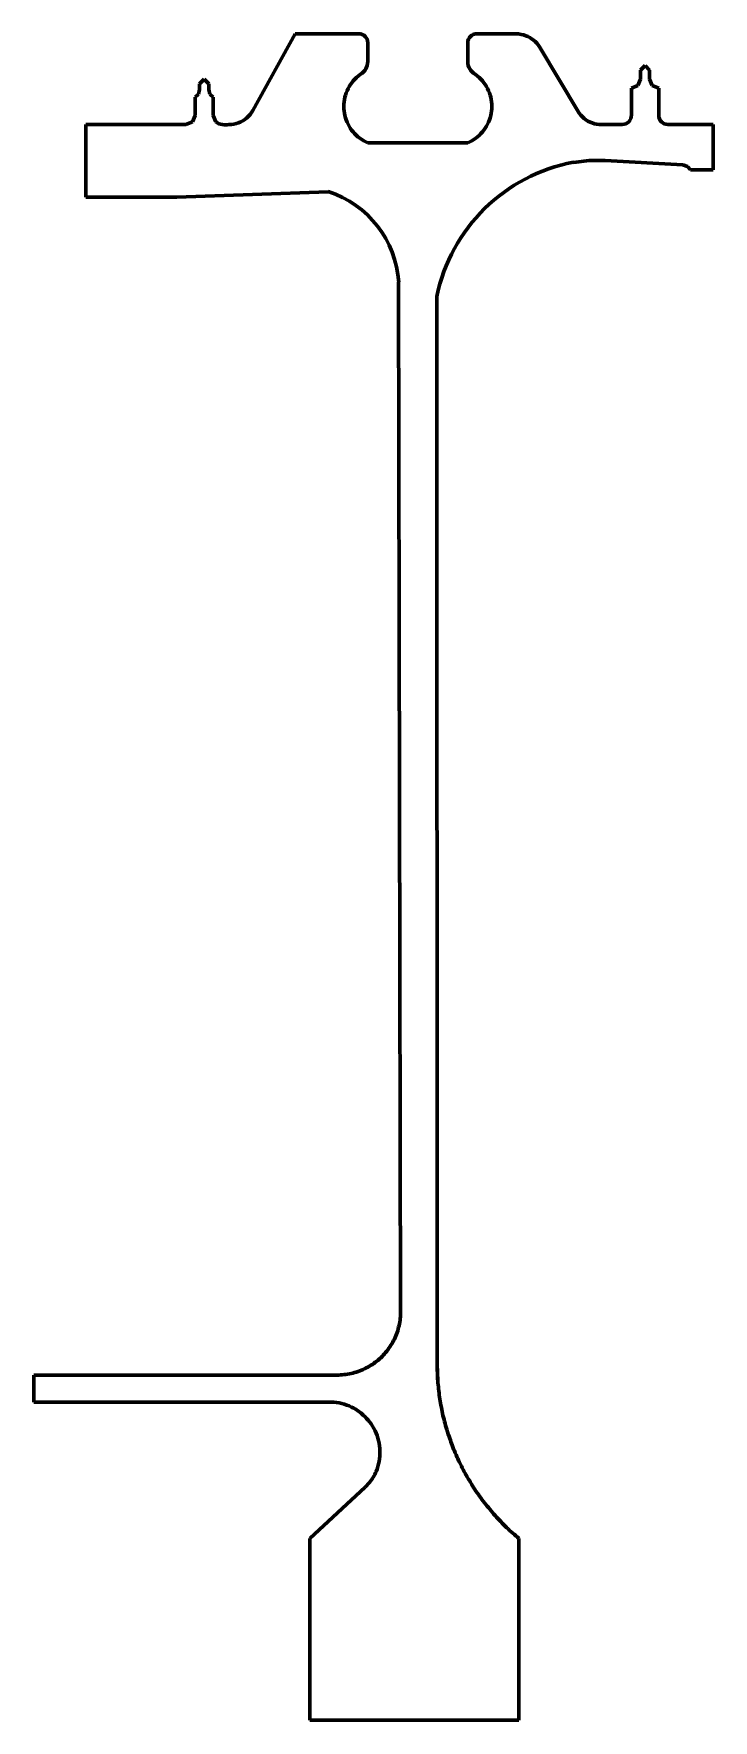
# Model space of a CAD drawing. Header units: millimetres. Extents: x -47 to 28, y 122 to 308.
import ezdxf

# ---------------------------------------------------------------- set-up
doc = ezdxf.new("R2010")
doc.units = ezdxf.units.MM
doc.linetypes.add('K5LT_BASIC', pattern=[0])

msp = doc.modelspace()

# ---------------------------------------------------------------- linework, layer by layer
at = {"color": 150, "linetype": 'K5LT_BASIC', "lineweight": 60, "true_color": 0x0080ff}
for p, q in [((-22.44, 299.46), (-17.8, 307.91)), ((-17.8, 307.91), (-10.8, 307.91)), ((-9.8, 306.91), (-9.8, 304.84)), ((1.2, 304.84), (1.2, 306.91)), ((2.2, 307.91), (6.5, 307.91)), ((9.08, 306.45), (13.33, 299.36)), ((-28.3, 302.41), (-27.8, 302.91)), ((-27.8, 302.91), (-27.3, 302.41)), ((19.91, 302.2), (20.2, 302.91)), ((20.2, 303.91), (20.7, 304.41)), ((20.2, 302.91), (20.2, 303.91)), ((20.7, 304.41), (21.2, 303.91)), ((21.2, 303.91), (21.2, 302.91)), ((21.2, 302.91), (21.5, 302.2)), ((-28.8, 300.91), (-28.43, 301.27)), ((-28.8, 298.91), (-28.8, 300.91)), ((-28.43, 301.27), (-28.3, 301.77)), ((-28.3, 301.77), (-28.3, 302.41)), ((-27.3, 302.41), (-27.3, 301.77)), ((-27.3, 301.77), (-27.16, 301.27)), ((-27.16, 301.27), (-26.8, 300.91)), ((-26.8, 300.91), (-26.8, 298.91)), ((19.2, 301.91), (19.91, 302.2)), ((19.2, 298.91), (19.2, 301.91)), ((21.5, 302.2), (22.2, 301.91)), ((22.2, 301.91), (22.2, 298.91)), ((-40.8, 297.91), (-30.8, 297.91)), ((-40.8, 289.91), (-40.8, 297.91)), ((-30.8, 297.91), (-29.8, 297.91)), ((-29.8, 297.91), (-29.09, 298.2)), ((-29.09, 298.2), (-28.8, 298.91)), ((-26.8, 298.91), (-26.5, 298.2)), ((15.9, 297.91), (18.2, 297.91)), ((23.2, 297.91), (28.2, 297.91)), ((28.2, 297.91), (28.2, 292.91)), ((-9.8, 295.91), (1.2, 295.91)), ((14.55, 293.95), (12.82, 293.75)), ((16.3, 293.95), (14.55, 293.95)), ((24.87, 293.46), (16.3, 293.95)), ((25.36, 293.29), (24.87, 293.46)), ((25.7, 292.91), (25.36, 293.29)), ((28.2, 292.91), (25.7, 292.91)), ((-40.8, 289.91), (-30.8, 289.91)), ((-14.15, 290.52), (-30.8, 289.91)), ((-6.19, 167.26), (-6.41, 280.55)), ((-2.2, 278.98), (-2.18, 161.46)), ((-46.55, 157.25), (-46.55, 160.25)), ((-46.55, 160.25), (-13.19, 160.25)), ((-2.18, 161.46), (-2.11, 159.63)), ((-14.68, 157.25), (-46.55, 157.25)), ((-13.52, 157.26), (-14.68, 157.25)), ((-16.18, 142.25), (-10.08, 147.91)), ((-10.08, 147.91), (-9.6, 148.43)), ((-16.18, 122.25), (-16.18, 142.25)), ((6.82, 142.25), (6.82, 122.25)), ((6.82, 122.25), (-16.18, 122.25))]:
    msp.add_line(p, q, dxfattribs=at)
for centre, radius, start, end in [((-10.8, 306.91), 1, 0, 90), ((2.2, 306.91), 1, 90, 180), ((-11.4, 304.84), 1.6, 299.7851, 0), ((2.8, 304.84), 1.6, 180, 240.2149), ((16.29, 275.2), 18.88, 100.5997, 168.4465), ((-17.6, 279.85), 11.22, 3.5604, 72.067)]:
    msp.add_arc(centre, radius, start, end, dxfattribs=at)
for points, knots in [([(6.5, 307.91), (6.88, 307.89), (7.56, 307.76), (8.47, 307.25), (8.91, 306.75), (9.08, 306.45)], [0, 0, 0, 0, 1.116772, 2.045543, 3.070899, 3.070899, 3.070899, 3.070899]), ([(-10.6, 303.45), (-10.9, 303.23), (-11.43, 302.76), (-12.01, 301.88), (-12.36, 300.92), (-12.48, 299.91), (-12.36, 298.89), (-12.01, 297.93), (-11.45, 297.08), (-10.7, 296.38), (-10.11, 296.04), (-9.8, 295.91)], [0, 0, 0, 0, 1.096608, 2.109866, 3.123125, 4.136384, 5.149642, 6.1629, 7.176159, 8.189417, 9.202675, 9.202675, 9.202675, 9.202675]), ([(2.01, 303.45), (2.31, 303.23), (2.84, 302.76), (3.41, 301.88), (3.77, 300.92), (3.89, 299.91), (3.77, 298.89), (3.42, 297.93), (2.85, 297.08), (2.11, 296.38), (1.51, 296.04), (1.2, 295.91)], [0, 0, 0, 0, 1.096609, 2.109867, 3.123126, 4.136384, 5.149642, 6.1629, 7.176159, 8.189417, 9.202676, 9.202676, 9.202676, 9.202676]), ([(-26.5, 298.2), (-26.3, 298.04), (-25.81, 297.85), (-24.96, 297.91), (-24, 298.02), (-23.07, 298.59), (-22.61, 299.15), (-22.44, 299.46)], [0, 0, 0, 0, 0.765366, 1.491553, 2.553876, 3.616199, 4.678521, 4.678521, 4.678521, 4.678521]), ([(13.33, 299.36), (13.5, 299.07), (13.96, 298.54), (14.87, 298.03), (15.56, 297.9), (15.9, 297.91)], [0, 0, 0, 0, 1.025355, 2.050711, 3.076066, 3.076066, 3.076066, 3.076066]), ([(18.2, 297.91), (18.46, 297.93), (19.03, 298.12), (19.19, 298.71), (19.2, 298.99)], [0, 0, 0, 0, 0.765367, 1.609277, 1.609277, 1.609277, 1.609277]), ([(22.2, 298.91), (22.23, 298.65), (22.4, 298.11), (22.95, 297.93), (23.2, 297.91)], [0, 0, 0, 0, 0.765367, 1.530733, 1.530733, 1.530733, 1.530733]), ([(-13.19, 160.25), (-12.67, 160.25), (-11.62, 160.37), (-10.12, 160.89), (-8.78, 161.73), (-7.67, 162.85), (-6.82, 164.19), (-6.3, 165.69), (-6.19, 166.74), (-6.19, 167.26)], [0, 0, 0, 0, 1.569415, 3.138831, 4.708245, 6.277661, 7.847075, 9.41649, 10.985906, 10.985906, 10.985906, 10.985906]), ([(-2.18, 161.46), (-2.16, 161.15), (-2.15, 160.54), (-2.13, 159.63), (-2, 158.73), (-1.93, 157.81), (-1.74, 156.92), (-1.6, 156.02), (-1.34, 155.14), (-1.13, 154.2), (-0.8, 153.35), (-0.53, 152.48), (-0.16, 151.69), (0.16, 150.84), (0.61, 150.04), (1, 149.22), (1.5, 148.45), (1.95, 147.66), (2.51, 146.93), (3.01, 146.17), (3.62, 145.49), (4.18, 144.77), (4.84, 144.13), (5.45, 143.45), (6.15, 142.86), (6.61, 142.46), (6.82, 142.25)], [0, 0, 0, 0, 0.912608, 1.825215, 2.737823, 3.650431, 4.563038, 5.475645, 6.388253, 7.300861, 8.359311, 9.126077, 10.038684, 10.951292, 11.863899, 12.776507, 13.689114, 14.601722, 15.51433, 16.426937, 17.339545, 18.252153, 19.16476, 20.077368, 20.989975, 21.902583, 21.902583, 21.902583, 21.902583]), ([(-9.6, 148.43), (-9.45, 148.61), (-9.18, 149), (-8.79, 149.76), (-8.51, 150.74), (-8.43, 151.89), (-8.58, 153.04), (-8.97, 154.13), (-9.54, 155.09), (-10.34, 155.92), (-11.27, 156.62), (-12.38, 157.08), (-13.14, 157.23), (-13.52, 157.26)], [0, 0, 0, 0, 0.707651, 1.415303, 2.566113, 3.716924, 4.867735, 6.018547, 7.169357, 8.176825, 9.468246, 10.619057, 11.769867, 11.769867, 11.769867, 11.769867])]:
    msp.add_open_spline(points, degree=3, knots=knots, dxfattribs=at)

doc.saveas('drawing.dxf')
